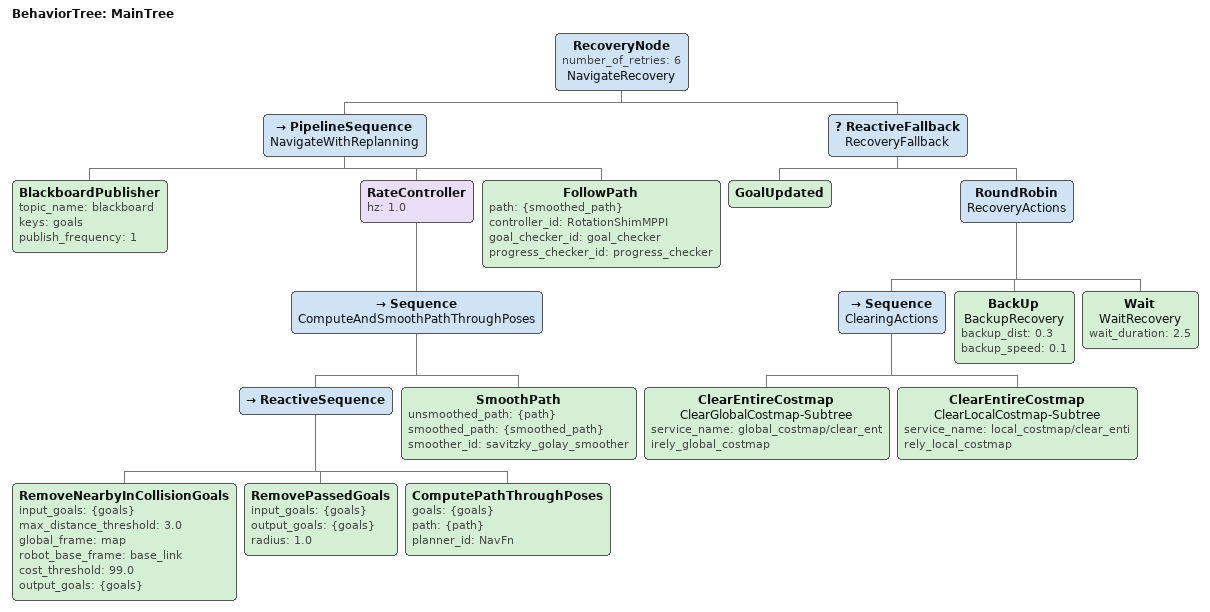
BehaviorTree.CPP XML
<root BTCPP_format="4" main_tree_to_execute="MainTree">
  <BehaviorTree ID="MainTree">
    <RecoveryNode number_of_retries="6" name="NavigateRecovery">

      <PipelineSequence name="NavigateWithReplanning">
        <BlackboardPublisher topic_name="blackboard" keys="goals" publish_frequency="1"/>
        <RateController hz="1.0">
          <Sequence name="ComputeAndSmoothPathThroughPoses">
            <ReactiveSequence>
              <RemoveNearbyInCollisionGoals input_goals="{goals}" max_distance_threshold="3.0" global_frame="map" robot_base_frame="base_link" cost_threshold="99.0" output_goals="{goals}"/>
              <RemovePassedGoals input_goals="{goals}" output_goals="{goals}" radius="1.0"/>
              <ComputePathThroughPoses goals="{goals}" path="{path}" planner_id="NavFn"/>
            </ReactiveSequence>
            <SmoothPath unsmoothed_path="{path}" smoothed_path="{smoothed_path}" smoother_id="savitzky_golay_smoother"/>
          </Sequence>
        </RateController>
        <FollowPath path="{smoothed_path}" controller_id="RotationShimMPPI" goal_checker_id="goal_checker" progress_checker_id="progress_checker"/>
      </PipelineSequence>

      <ReactiveFallback name="RecoveryFallback">
        <GoalUpdated/>
        <RoundRobin name="RecoveryActions">
          <Sequence name="ClearingActions">
            <ClearEntireCostmap name="ClearGlobalCostmap-Subtree" service_name="global_costmap/clear_entirely_global_costmap"/>
            <ClearEntireCostmap name="ClearLocalCostmap-Subtree" service_name="local_costmap/clear_entirely_local_costmap"/>
          </Sequence>
          <BackUp name="BackupRecovery" backup_dist="0.3" backup_speed="0.1"/>
          <Wait name="WaitRecovery" wait_duration="2.5"/>
        </RoundRobin>
      </ReactiveFallback>

    </RecoveryNode>
  </BehaviorTree>
</root>
